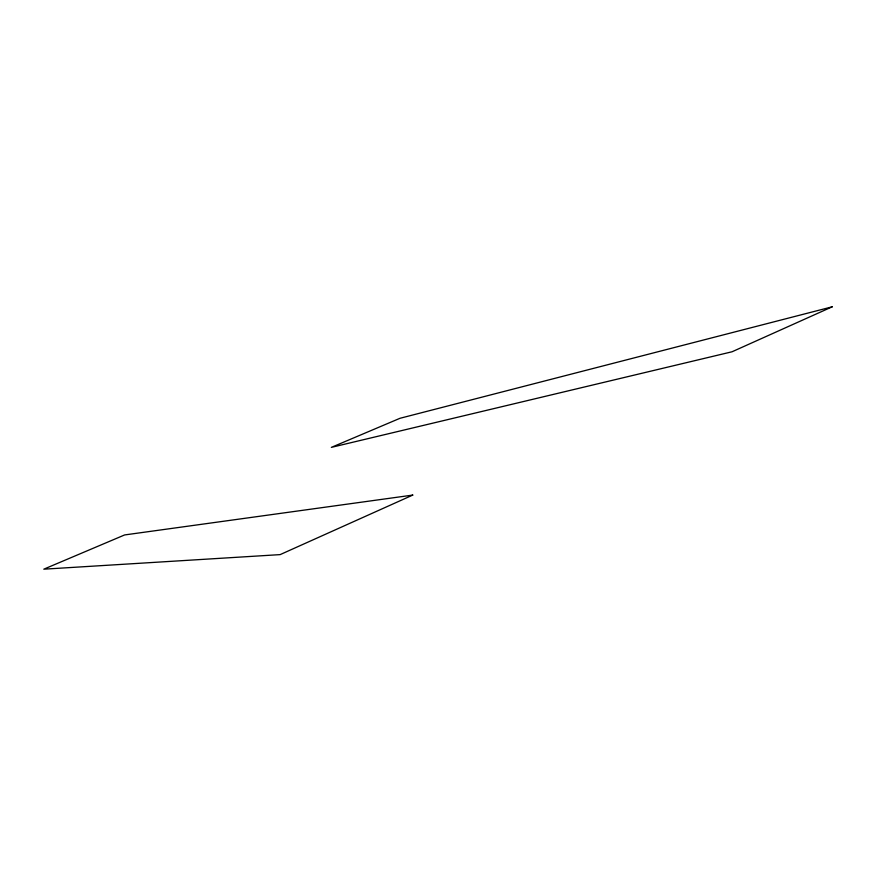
<?xml version="1.0" encoding="UTF-8"?>
<svg xmlns="http://www.w3.org/2000/svg" width="876" height="876" viewBox="0 0 876 876"><rect width="100%" height="100%" fill="white"/><g stroke="black" fill="none" stroke-linecap="round" stroke-linejoin="round"><path stroke-width="1.31" d="M412.76 495.082L280.134 554.617L43.8 569.181L124.633 534.94L412.76 495.082M832.2 306.819L732.029 351.78L331.336 447.373L399.993 418.29L832.2 306.819"/></g></svg>
